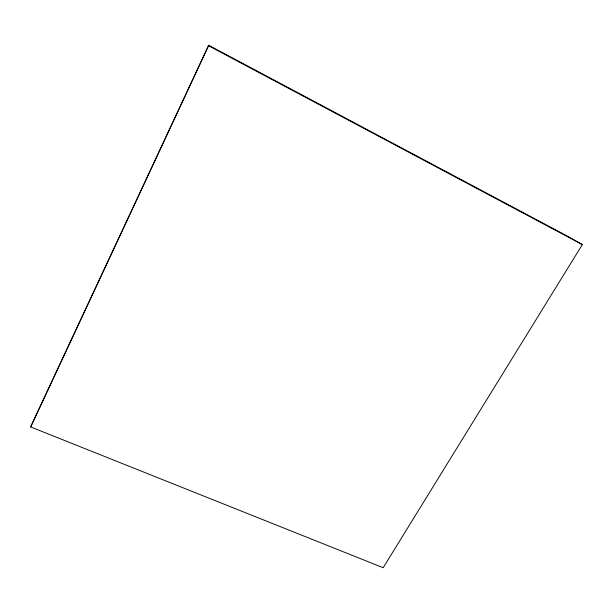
<?xml version="1.0" encoding="UTF-8"?>
<svg xmlns="http://www.w3.org/2000/svg" width="613" height="613" viewBox="0 0 613 613"><rect width="100%" height="100%" fill="white"/><g stroke="black" fill="none" stroke-linecap="round" stroke-linejoin="round"><path stroke-width="0.92" d="M30.65 426.932L208.711 45.285L565.853 235.3L582.35 244.579L383.163 567.715L30.65 426.932L132.546 208.734M132.952 207.876L208.711 45.285M208.305 45.623L582.35 244.579"/></g></svg>
